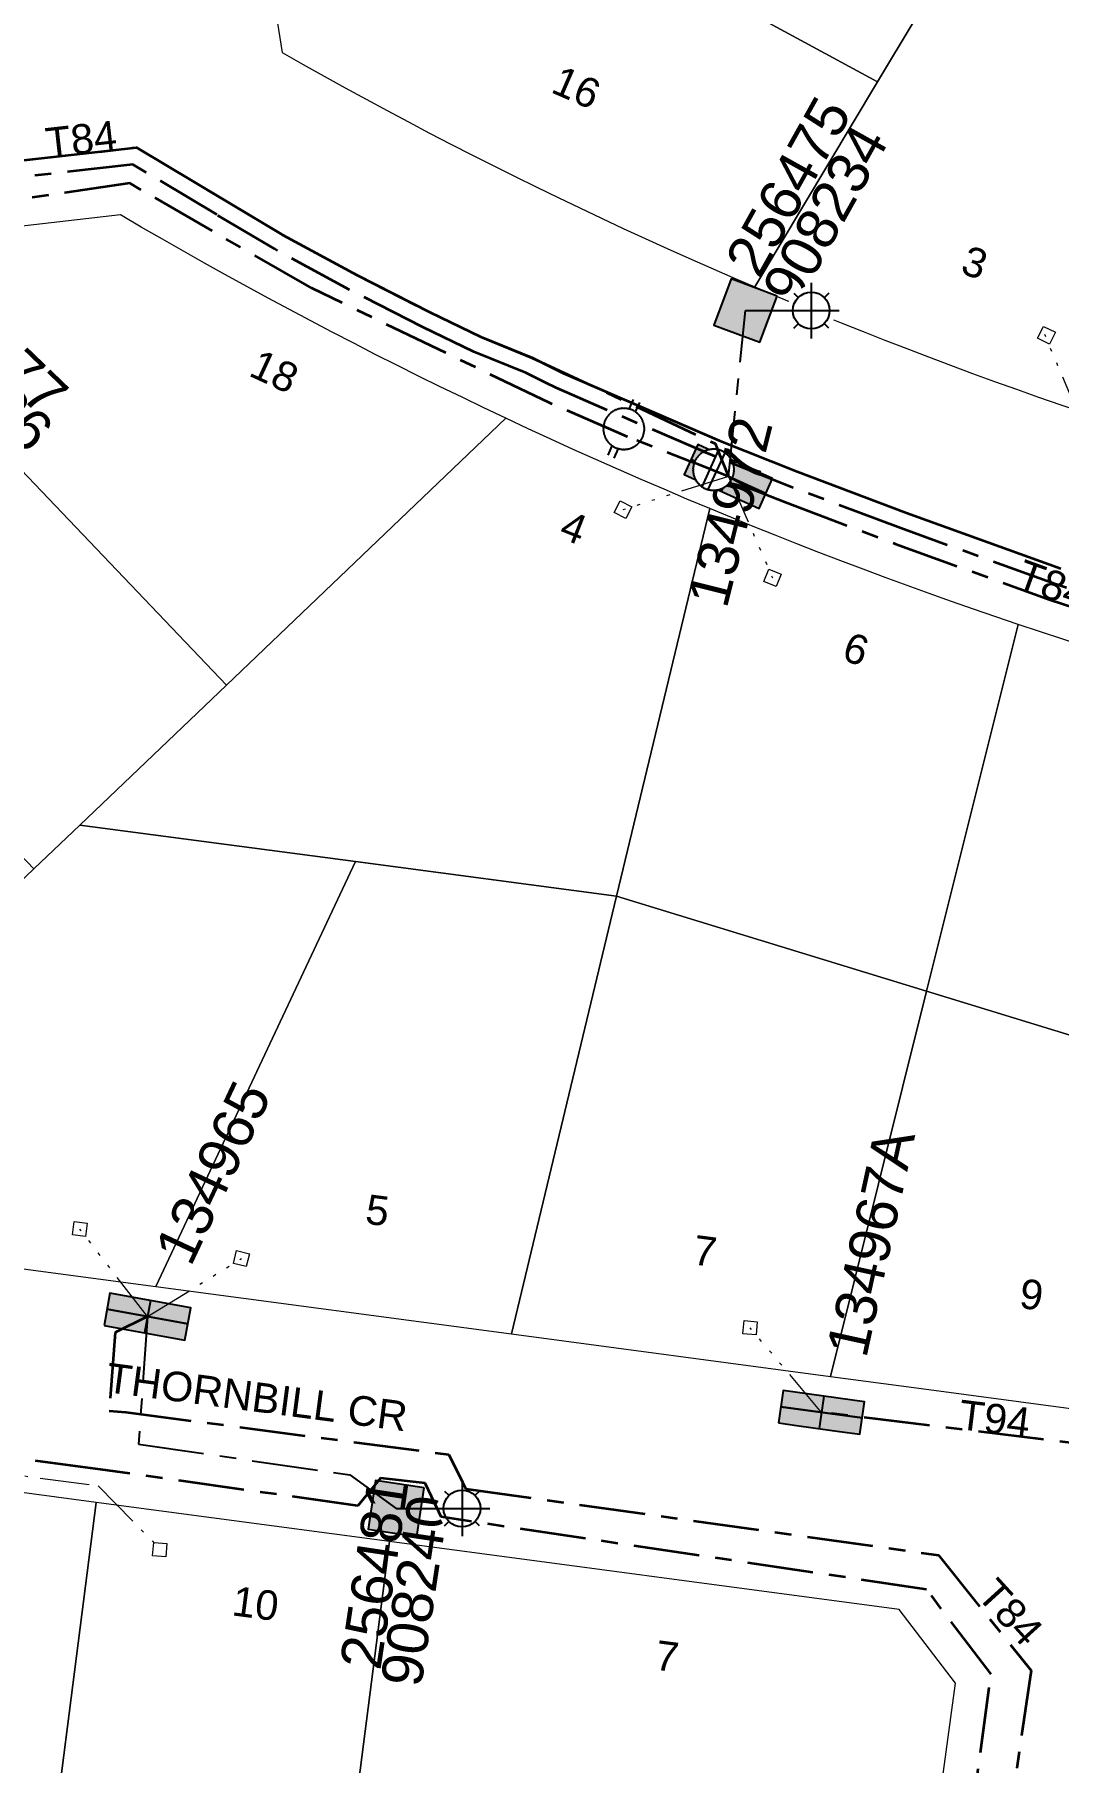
# Model space of a CAD drawing. Header units: metres. Extents: x 264899 to 270320, y 6185871 to 6191197.
# Drawn here: x 268334.2 to 268396.5, y 6186507.3 to 6186612.5 of the extents above; entities that cross this region are included whole.
import ezdxf
from ezdxf.enums import TextEntityAlignment as Align

# ---------------------------------------------------------------- set-up
doc = ezdxf.new("R2010")
doc.units = ezdxf.units.M
doc.linetypes.add('Cable Exist UG', pattern=[7, 4, -1, 1, -1])
doc.linetypes.add('PHANTOMX2', pattern=[6.6, 3, -0.75, 0.2, -0.75, 0.2, -0.75, 0.2, -0.75])
doc.layers.get('0').update_dxf_attribs({"color": 6})
for name, color, linetype, lineweight in [('_User_HV_Exist', 1, 'Continuous', 35), ('_User_LV_Exist', 5, 'Continuous', 35), ('Cadastre Land Parcels_SP_EXT', 118, 'Continuous', 15), ('Cadastre Roads_SP_EXT', 218, 'Continuous', 15), ('Mains_HV_EXT', 13, 'Continuous', 25), ('Mains_LV_EXT', 163, 'Continuous', 25), ('Mains_LV_SL_EXT', 135, 'Continuous', 25), ('Services_SP_EXT', 42, 'PHANTOMX2', 20)]:
    doc.layers.add(name, color=color, linetype=linetype, lineweight=lineweight)
for name, color, linetype in [('Equip_LV_EXT', 7, 'Continuous'), ('Equip_SP_SL_EXT', 7, 'Continuous'), ('SupportsUG_SP_LV_EXT', 7, 'Continuous'), ('SupportsUG_SP_LV_SL_EXT', 7, 'Continuous')]:
    doc.layers.add(name, color=color, linetype=linetype)
doc.layers.get('0').freeze()
doc.styles.add('COLUMN_LABEL', font='arial.ttf', dxfattribs={"height": 2})
doc.styles.add('iecARIAL', font='arial.ttf', dxfattribs={"height": 2})
doc.styles.add('POLE_LABEL', font='arial.ttf', dxfattribs={"height": 2})
doc.styles.add('SL_LABEL', font='arial.ttf', dxfattribs={"height": 2})
doc.styles.get("Standard").update_dxf_attribs({"font": 'arial.ttf'})
doc.linetypes.add('Cable E UG', pattern='A,5,-0.1,["E",Standard,S=1.5,R=0,X=0,Y=-0.75],-1.45', length=6.55)

# ---------------------------------------------------------------- blocks, each defined once
blk = doc.blocks.new('COLUMN_EXT')
blk.add_hatch(color=256).paths.add_polyline_path([(1.5, -1.5), (1.5, 1.5), (-1.5, 1.5), (-1.5, -1.5)])
blk.add_lwpolyline([(1.5, 1.5), (-1.5, 1.5), (-1.5, -1.5), (1.5, -1.5)], close=True)
at = {"flags": 1}
blk.add_attdef('Z', (-1.81, 2.35), '', height=0.2, rotation=180, dxfattribs=at)
at = {"flags": 9}
for tag, p in [('STREETNAME', (-1.81, 1.6)), ('LOCATION', (-1.81, 1.4)), ('SUBURB', (-1.81, 1.8)), ('LEGEND', (-1.81, 1.2)), ('USAGE', (-1.81, 1)), ('NOTES', (-1.81, 2)), ('COLUMN_TYPE', (-1.81, 0.4)), ('OWNED_BY', (-1.81, 0.6)), ('STATE', (-1.81, 0.8))]:
    blk.add_attdef(tag, text='', height=0.2, rotation=180, dxfattribs=at).set_placement(p, align=Align.MIDDLE_LEFT)
for tag, style, p in [('STRUCTURE_PLANT_NUMBER', 'POLE_LABEL', (-1.81, -0.03)), ('STREET_CODE', 'COLUMN_LABEL', (-1.81, 0.2))]:
    blk.add_attdef(tag, text='', height=0.2, rotation=180, dxfattribs=dict(at, style=style)).set_placement(p, align=Align.MIDDLE_LEFT)
at = {"style": 'COLUMN_LABEL', "width": 0.9, "flags": 8}
blk.add_attdef('ASSET_NUM', text='', height=2, rotation=270, dxfattribs=at).set_placement((2, -4), align=Align.MIDDLE_LEFT)
blk = doc.blocks.new('PILLAR_EXT')
blk.add_hatch(color=256).paths.add_polyline_path([(-2.5, 1), (-2.5, -1), (2.5, -1), (2.5, 1)])
for p, q in [((-2.5, 0), (2.5, 0)), ((0, 1), (0, -1))]:
    blk.add_line(p, q)
at = {"ltscale": 10}
blk.add_line((2.5, 0), (-2.5, 0), dxfattribs=at)
blk.add_lwpolyline([(-2.5, -1), (-1.25, -1), (1.25, -1), (2.5, -1), (2.5, 1), (-2.5, 1)], close=True)
at = {"width": 0.9, "flags": 8}
blk.add_attdef('ASSET_NUM', text='', height=2, rotation=90, dxfattribs=at).set_placement((-2, 4), align=Align.MIDDLE_LEFT)
for tag, p, flags in [('OWNED_BY', (0, -0.2), 9), ('STATE', (0, -0.4), 9), ('SUPPORT_TYPE', (0, -0.6), 9), ('USAGE', (0, -0.8), 9), ('LEGEND', (0, -1), 9), ('LOCATION', (0, -1.2), 9), ('STREETNAME', (0, -1.8), 9), ('SUBURB', (0, -2), 1), ('NOTES', (0, -1.4), 9), ('PARENT', (0, -1.6), 9)]:
    blk.add_attdef(tag, p, '', height=0.2, dxfattribs=dict(flags=flags))
blk = doc.blocks.new('SL_LANTERN_EXT')
at = {"flags": 9}
for tag, p in [('LRATECODE', (-7.4, 0)), ('LOUTREACHVOCAB', (-7.2, 0)), ('LOUTREACH', (-7, 0)), ('LANTNUMBER', (-6.6, 0)), ('LNEW', (-6.4, 0)), ('LMASTVOCAB', (-6.2, 0)), ('LMAST', (-6, 0)), ('LLAMPVOCAB', (-5.8, 0)), ('LLAMP', (-5.6, 0)), ('LEXIST', (-5.4, 0)), ('LCHARGE3PERCENT', (-5.2, 0)), ('LCHARGE3', (-5, 0)), ('LCHARGE2PERCENT', (-4.8, 0)), ('LCHARGE2', (-4.6, 0)), ('LCHARGE1PERCENT', (-4.4, 0)), ('LCHARGE1', (-4.2, 0)), ('LCATEGORY', (-4, 0)), ('LBRACKETVOCAB', (-3.8, 0)), ('LBRACKET', (-3.6, 0)), ('LKINGHEIGHT', (-3.4, 0)), ('CREPLACE', (-3.2, 0)), ('CREMOVE', (-3, 0)), ('CNUMBER', (-2.8, 0)), ('CNEW', (-2.6, 0)), ('CEXIST', (-2.4, 0)), ('USAGE', (-2.2, 0)), ('STATE', (-2, 0)), ('OWNED_BY', (-1.8, 0)), ('ORIENTATION', (-1.6, 0)), ('OPERATING_VOLTAGE', (-1.4, 0)), ('NO_PHASES', (-1.2, 0)), ('LANTERN_TYPE', (-1, 0)), ('LANTERN_PURPOSE', (-0.8, 0)), ('CONTROL_TYPE', (-0.6, 0)), ('CONSTRUCTED_VOLTAGE', (-0.4, 0))]:
    blk.add_attdef(tag, text='', height=0.001, rotation=270, dxfattribs=at).set_placement(p, align=Align.MIDDLE_LEFT)
at = {"style": 'SL_LABEL', "flags": 9}
blk.add_attdef('STREET_CODE', text='', height=0.001, rotation=270, dxfattribs=at).set_placement((0, 0), align=Align.MIDDLE_LEFT)
at = {"flags": 1}
blk.add_attdef('Z', (0, 0), '', height=0.001, rotation=270, dxfattribs=at)
at = {"width": 0.9}
blk.add_attdef('LNUMBER', text='', height=1, dxfattribs=at).set_placement((7, -1), align=Align.MIDDLE_LEFT)
at = {"flags": 9}
for tag, p in [('LREMOVE', (0, -7.6)), ('LREPLACE', (0, -7.8)), ('LTYPE', (0, -8)), ('LTYPEVOCAB', (0, -8.2)), ('LEGEND', (0, -8.4)), ('SUBURB', (0, -8.6)), ('STREETNAME', (0, -8.8)), ('LOCATION', (0, -9)), ('NOTES', (0, -9.2)), ('MAINTAINED_BY', (0, -9.86))]:
    blk.add_attdef(tag, text='', height=0.001, dxfattribs=at).set_placement(p, align=Align.MIDDLE_LEFT)
blk.add_attdef('OPERATED_BY', (0, -9.61), '', height=0.001, dxfattribs=at)
blk.add_wipeout([(5.69, 0), (5.06, -1.06), (4, -1.69), (2.94, -1.06), (2.31, 0), (2.94, 1.06), (4, 1.69), (5.06, 1.06)])
for p, q in [((2.94, 1.06), (3.2, 0.8)), ((4, 1.69), (4, 0)), ((5.06, 1.06), (4.8, 0.8)), ((0, 0), (4, 0)), ((2.94, -1.06), (3.2, -0.8)), ((4, 0), (5.69, 0)), ((4, 0), (4, -1.69)), ((5.06, -1.06), (4.8, -0.8))]:
    blk.add_line(p, q)
blk.add_circle((4, 0), 1.12)
blk = doc.blocks.new('CCP_EXT')
at = {"flags": 9}
for tag, p in [('STATE', (0, -1.8)), ('USAGE', (0, -1.2)), ('LEGEND', (0, -1.4)), ('LIFE_SUPPORT', (0, -1.6)), ('NOTES', (0, -2))]:
    blk.add_attdef(tag, text='', height=0.2, dxfattribs=at).set_placement(p, align=Align.MIDDLE_LEFT)
blk.add_wipeout([(0, 0.57), (0.57, 0), (0, -0.57), (-0.57, 0)])
blk.add_lwpolyline([(-0.57, 0), (0, 0.57), (0.57, 0), (0, -0.57), (-0.57, 0)])
at = {"flags": 1}
blk.add_attdef('Z', (0, 0), '', height=0.2, dxfattribs=at)
at = {"flags": 9}
for tag, p in [('CCP_TYPE', (0, 0)), ('CONSTRUCTED_VOLTAGE', (0, -0.2)), ('OPERATING_VOLTAGE', (0, -0.6)), ('ORIENTATION', (0, -0.8)), ('OWNED_BY', (0, -1)), ('NO_PHASES', (0, -0.4))]:
    blk.add_attdef(tag, text='', height=0.2, dxfattribs=at).set_placement(p, align=Align.MIDDLE_LEFT)
blk = doc.blocks.new('LV_UG_LINKS_CLOSED_EXT')
at = {"layer": 'Equip_LV_EXT'}
for tag, flags, p in [('ACTUAL_STATUS', 9, (3, -2)), ('CONSTRUCTED_VOLTAGE', 9, (3, -2.2)), ('OPERATING_VOLTAGE', 9, (3, -2.6)), ('ORIENTATION', 9, (3, -2.8)), ('STATE', 9, (3, -3)), ('SWITCH_TYPE', 9, (3, -3.2)), ('NO_PHASES', 9, (3, -2.4)), ('OWNED_BY', 9, (3, -3.8)), ('OPERATED_BY', 9, (3, -4)), ('USAGE', 9, (3, -3.4)), ('NOTES', 9, (3, -3.6)), ('MAINTAINED_BY', 9, (3, -4.2)), ('TYPE', 9, (3, -4.6)), ('Z', 1, (3, -4.8)), ('NUMBER_OF_PHASES', 9, (3, -4.4))]:
    blk.add_attdef(tag, text='', height=0.2, dxfattribs=dict(at, flags=flags)).set_placement(p, align=Align.MIDDLE_LEFT)
blk.add_wipeout([(4, 1.25), (3.97, 1.25), (3.94, 1.25), (3.91, 1.25), (3.88, 1.24), (3.85, 1.24), (3.82, 1.24), (3.79, 1.23), (3.76, 1.23), (3.73, 1.22), (3.7, 1.21), (3.67, 1.2), (3.64, 1.2), (3.61, 1.19), (3.58, 1.18), (3.55, 1.17), (3.52, 1.15), (3.49, 1.14), (3.47, 1.13), (3.44, 1.12), (3.41, 1.1), (3.38, 1.09), (3.36, 1.07), (3.33, 1.06), (3.31, 1.04), (3.28, 1.02), (3.26, 1), (3.23, 0.99), (3.21, 0.97), (3.18, 0.95), (3.16, 0.93), (3.14, 0.91), (3.12, 0.88), (3.09, 0.86), (3.07, 0.84), (3.05, 0.82), (3.03, 0.79), (3.01, 0.77), (3, 0.74), (2.98, 0.72), (2.96, 0.69), (2.94, 0.67), (2.93, 0.64), (2.91, 0.62), (2.9, 0.59), (2.88, 0.56), (2.87, 0.53), (2.86, 0.51), (2.85, 0.48), (2.83, 0.45), (2.82, 0.42), (2.81, 0.39), (2.8, 0.36), (2.8, 0.33), (2.79, 0.3), (2.78, 0.27), (2.77, 0.24), (2.77, 0.21), (2.76, 0.18), (2.76, 0.15), (2.76, 0.12), (2.75, 0.09), (2.75, 0.06), (2.75, 0.03), (2.75, 0), (2.75, -0.03), (2.75, -0.06), (2.75, -0.09), (2.76, -0.12), (2.76, -0.15), (2.76, -0.18), (2.77, -0.21), (2.77, -0.24), (2.78, -0.27), (2.79, -0.3), (2.8, -0.33), (2.8, -0.36), (2.81, -0.39), (2.82, -0.42), (2.83, -0.45), (2.85, -0.48), (2.86, -0.51), (2.87, -0.53), (2.88, -0.56), (2.9, -0.59), (2.91, -0.62), (2.93, -0.64), (2.94, -0.67), (2.96, -0.69), (2.98, -0.72), (3, -0.74), (3.01, -0.77), (3.03, -0.79), (3.05, -0.82), (3.07, -0.84), (3.09, -0.86), (3.12, -0.88), (3.14, -0.91), (3.16, -0.93), (3.18, -0.95), (3.21, -0.97), (3.23, -0.99), (3.26, -1), (3.28, -1.02), (3.31, -1.04), (3.33, -1.06), (3.36, -1.07), (3.38, -1.09), (3.41, -1.1), (3.44, -1.12), (3.47, -1.13), (3.49, -1.14), (3.52, -1.15), (3.55, -1.17), (3.58, -1.18), (3.61, -1.19), (3.64, -1.2), (3.67, -1.2), (3.7, -1.21), (3.73, -1.22), (3.76, -1.23), (3.79, -1.23), (3.82, -1.24), (3.85, -1.24), (3.88, -1.24), (3.91, -1.25), (3.94, -1.25), (3.97, -1.25), (4, -1.25), (4.03, -1.25), (4.06, -1.25), (4.09, -1.25), (4.12, -1.24), (4.15, -1.24), (4.18, -1.24), (4.21, -1.23), (4.24, -1.23), (4.27, -1.22), (4.3, -1.21), (4.33, -1.2), (4.36, -1.2), (4.39, -1.19), (4.42, -1.18), (4.45, -1.17), (4.48, -1.15), (4.51, -1.14), (4.53, -1.13), (4.56, -1.12), (4.59, -1.1), (4.62, -1.09), (4.64, -1.07), (4.67, -1.06), (4.69, -1.04), (4.72, -1.02), (4.74, -1), (4.77, -0.99), (4.79, -0.97), (4.82, -0.95), (4.84, -0.93), (4.86, -0.91), (4.88, -0.88), (4.91, -0.86), (4.93, -0.84), (4.95, -0.82), (4.97, -0.79), (4.99, -0.77), (5, -0.74), (5.02, -0.72), (5.04, -0.69), (5.06, -0.67), (5.07, -0.64), (5.09, -0.62), (5.1, -0.59), (5.12, -0.56), (5.13, -0.53), (5.14, -0.51), (5.15, -0.48), (5.17, -0.45), (5.18, -0.42), (5.19, -0.39), (5.2, -0.36), (5.2, -0.33), (5.21, -0.3), (5.22, -0.27), (5.23, -0.24), (5.23, -0.21), (5.24, -0.18), (5.24, -0.15), (5.24, -0.12), (5.25, -0.09), (5.25, -0.06), (5.25, -0.03), (5.25, 0), (5.25, 0.03), (5.25, 0.06), (5.25, 0.09), (5.24, 0.12), (5.24, 0.15), (5.24, 0.18), (5.23, 0.21), (5.23, 0.24), (5.22, 0.27), (5.21, 0.3), (5.2, 0.33), (5.2, 0.36), (5.19, 0.39), (5.18, 0.42), (5.17, 0.45), (5.15, 0.48), (5.14, 0.51), (5.13, 0.53), (5.12, 0.56), (5.1, 0.59), (5.09, 0.62), (5.07, 0.64), (5.06, 0.67), (5.04, 0.69), (5.02, 0.72), (5, 0.74), (4.99, 0.77), (4.97, 0.79), (4.95, 0.82), (4.93, 0.84), (4.91, 0.86), (4.88, 0.88), (4.86, 0.91), (4.84, 0.93), (4.82, 0.95), (4.79, 0.97), (4.77, 0.99), (4.74, 1), (4.72, 1.02), (4.69, 1.04), (4.67, 1.06), (4.64, 1.07), (4.62, 1.09), (4.59, 1.1), (4.56, 1.12), (4.53, 1.13), (4.51, 1.14), (4.48, 1.15), (4.45, 1.17), (4.42, 1.18), (4.39, 1.19), (4.36, 1.2), (4.33, 1.2), (4.3, 1.21), (4.27, 1.22), (4.24, 1.23), (4.21, 1.23), (4.18, 1.24), (4.15, 1.24), (4.12, 1.24), (4.09, 1.25), (4.06, 1.25), (4.03, 1.25)]).dxf.layer = 'Equip_LV_EXT'
for p, q in [((3.79, 1.23), (3.79, -1.23)), ((4.21, 1.23), (4.21, -1.23))]:
    blk.add_line(p, q, dxfattribs=at)
at = {"layer": 'Equip_LV_EXT', "flags": 128}
blk.add_lwpolyline([(4, 1.25), (3.97, 1.25), (3.94, 1.25), (3.91, 1.25), (3.88, 1.24), (3.85, 1.24), (3.82, 1.24), (3.79, 1.23), (3.76, 1.23), (3.73, 1.22), (3.7, 1.21), (3.67, 1.2), (3.64, 1.2), (3.61, 1.19), (3.58, 1.18), (3.55, 1.17), (3.52, 1.15), (3.49, 1.14), (3.47, 1.13), (3.44, 1.12), (3.41, 1.1), (3.38, 1.09), (3.36, 1.07), (3.33, 1.06), (3.31, 1.04), (3.28, 1.02), (3.26, 1), (3.23, 0.99), (3.21, 0.97), (3.18, 0.95), (3.16, 0.93), (3.14, 0.91), (3.12, 0.88), (3.09, 0.86), (3.07, 0.84), (3.05, 0.82), (3.03, 0.79), (3.01, 0.77), (3, 0.74), (2.98, 0.72), (2.96, 0.69), (2.94, 0.67), (2.93, 0.64), (2.91, 0.62), (2.9, 0.59), (2.88, 0.56), (2.87, 0.53), (2.86, 0.51), (2.85, 0.48), (2.83, 0.45), (2.82, 0.42), (2.81, 0.39), (2.8, 0.36), (2.8, 0.33), (2.79, 0.3), (2.78, 0.27), (2.77, 0.24), (2.77, 0.21), (2.76, 0.18), (2.76, 0.15), (2.76, 0.12), (2.75, 0.09), (2.75, 0.06), (2.75, 0.03), (2.75, 0), (2.75, -0.03), (2.75, -0.06), (2.75, -0.09), (2.76, -0.12), (2.76, -0.15), (2.76, -0.18), (2.77, -0.21), (2.77, -0.24), (2.78, -0.27), (2.79, -0.3), (2.8, -0.33), (2.8, -0.36), (2.81, -0.39), (2.82, -0.42), (2.83, -0.45), (2.85, -0.48), (2.86, -0.51), (2.87, -0.53), (2.88, -0.56), (2.9, -0.59), (2.91, -0.62), (2.93, -0.64), (2.94, -0.67), (2.96, -0.69), (2.98, -0.72), (3, -0.74), (3.01, -0.77), (3.03, -0.79), (3.05, -0.82), (3.07, -0.84), (3.09, -0.86), (3.12, -0.88), (3.14, -0.91), (3.16, -0.93), (3.18, -0.95), (3.21, -0.97), (3.23, -0.99), (3.26, -1), (3.28, -1.02), (3.31, -1.04), (3.33, -1.06), (3.36, -1.07), (3.38, -1.09), (3.41, -1.1), (3.44, -1.12), (3.47, -1.13), (3.49, -1.14), (3.52, -1.15), (3.55, -1.17), (3.58, -1.18), (3.61, -1.19), (3.64, -1.2), (3.67, -1.2), (3.7, -1.21), (3.73, -1.22), (3.76, -1.23), (3.79, -1.23), (3.82, -1.24), (3.85, -1.24), (3.88, -1.24), (3.91, -1.25), (3.94, -1.25), (3.97, -1.25), (4, -1.25), (4.03, -1.25), (4.06, -1.25), (4.09, -1.25), (4.12, -1.24), (4.15, -1.24), (4.18, -1.24), (4.21, -1.23), (4.24, -1.23), (4.27, -1.22), (4.3, -1.21), (4.33, -1.2), (4.36, -1.2), (4.39, -1.19), (4.42, -1.18), (4.45, -1.17), (4.48, -1.15), (4.51, -1.14), (4.53, -1.13), (4.56, -1.12), (4.59, -1.1), (4.62, -1.09), (4.64, -1.07), (4.67, -1.06), (4.69, -1.04), (4.72, -1.02), (4.74, -1), (4.77, -0.99), (4.79, -0.97), (4.82, -0.95), (4.84, -0.93), (4.86, -0.91), (4.88, -0.88), (4.91, -0.86), (4.93, -0.84), (4.95, -0.82), (4.97, -0.79), (4.99, -0.77), (5, -0.74), (5.02, -0.72), (5.04, -0.69), (5.06, -0.67), (5.07, -0.64), (5.09, -0.62), (5.1, -0.59), (5.12, -0.56), (5.13, -0.53), (5.14, -0.51), (5.15, -0.48), (5.17, -0.45), (5.18, -0.42), (5.19, -0.39), (5.2, -0.36), (5.2, -0.33), (5.21, -0.3), (5.22, -0.27), (5.23, -0.24), (5.23, -0.21), (5.24, -0.18), (5.24, -0.15), (5.24, -0.12), (5.25, -0.09), (5.25, -0.06), (5.25, -0.03), (5.25, 0), (5.25, 0.03), (5.25, 0.06), (5.25, 0.09), (5.24, 0.12), (5.24, 0.15), (5.24, 0.18), (5.23, 0.21), (5.23, 0.24), (5.22, 0.27), (5.21, 0.3), (5.2, 0.33), (5.2, 0.36), (5.19, 0.39), (5.18, 0.42), (5.17, 0.45), (5.15, 0.48), (5.14, 0.51), (5.13, 0.53), (5.12, 0.56), (5.1, 0.59), (5.09, 0.62), (5.07, 0.64), (5.06, 0.67), (5.04, 0.69), (5.02, 0.72), (5, 0.74), (4.99, 0.77), (4.97, 0.79), (4.95, 0.82), (4.93, 0.84), (4.91, 0.86), (4.88, 0.88), (4.86, 0.91), (4.84, 0.93), (4.82, 0.95), (4.79, 0.97), (4.77, 0.99), (4.74, 1), (4.72, 1.02), (4.69, 1.04), (4.67, 1.06), (4.64, 1.07), (4.62, 1.09), (4.59, 1.1), (4.56, 1.12), (4.53, 1.13), (4.51, 1.14), (4.48, 1.15), (4.45, 1.17), (4.42, 1.18), (4.39, 1.19), (4.36, 1.2), (4.33, 1.2), (4.3, 1.21), (4.27, 1.22), (4.24, 1.23), (4.21, 1.23), (4.18, 1.24), (4.15, 1.24), (4.12, 1.24), (4.09, 1.25), (4.06, 1.25), (4.03, 1.25)], close=True, dxfattribs=at)
blk = doc.blocks.new('LV_UG_LINKS_OPEN_EXT')
at = {"layer": 'Equip_LV_EXT'}
for tag, height, flags, p in [('NO_PHASES', 0.167, 9, (3.17, -2)), ('OPERATING_VOLTAGE', 0.2, 9, (3, -2.6)), ('ORIENTATION', 0.2, 9, (3, -2.8)), ('STATE', 0.2, 9, (3, -3)), ('SWITCH_TYPE', 0.2, 9, (3, -3.2)), ('OWNED_BY', 0.2, 9, (3, -3.8)), ('OPERATED_BY', 0.2, 9, (3, -4)), ('USAGE', 0.2, 9, (3, -3.4)), ('NOTES', 0.2, 9, (3, -3.6)), ('MAINTAINED_BY', 0.2, 9, (3, -4.2)), ('TYPE', 0.2, 9, (3, -4.6)), ('Z', 0.2, 1, (3, -4.8)), ('NUMBER_OF_PHASES', 0.2, 9, (3, -4.4))]:
    blk.add_attdef(tag, text='', height=height, dxfattribs=dict(at, flags=flags)).set_placement(p, align=Align.MIDDLE_LEFT)
blk.add_wipeout([(4, 1.25), (3.97, 1.25), (3.94, 1.25), (3.91, 1.25), (3.88, 1.24), (3.85, 1.24), (3.82, 1.24), (3.79, 1.23), (3.76, 1.23), (3.73, 1.22), (3.7, 1.21), (3.67, 1.2), (3.64, 1.2), (3.61, 1.19), (3.58, 1.18), (3.55, 1.17), (3.52, 1.15), (3.49, 1.14), (3.47, 1.13), (3.44, 1.12), (3.41, 1.1), (3.38, 1.09), (3.36, 1.07), (3.33, 1.06), (3.31, 1.04), (3.28, 1.02), (3.26, 1), (3.23, 0.99), (3.21, 0.97), (3.18, 0.95), (3.16, 0.93), (3.14, 0.91), (3.12, 0.88), (3.09, 0.86), (3.07, 0.84), (3.05, 0.82), (3.03, 0.79), (3.01, 0.77), (3, 0.74), (2.98, 0.72), (2.96, 0.69), (2.94, 0.67), (2.93, 0.64), (2.91, 0.62), (2.9, 0.59), (2.88, 0.56), (2.87, 0.53), (2.86, 0.51), (2.85, 0.48), (2.83, 0.45), (2.82, 0.42), (2.81, 0.39), (2.8, 0.36), (2.8, 0.33), (2.79, 0.3), (2.78, 0.27), (2.77, 0.24), (2.77, 0.21), (2.76, 0.18), (2.76, 0.15), (2.76, 0.12), (2.75, 0.09), (2.75, 0.06), (2.75, 0.03), (2.75, 0), (2.75, -0.03), (2.75, -0.06), (2.75, -0.09), (2.76, -0.12), (2.76, -0.15), (2.76, -0.18), (2.77, -0.21), (2.77, -0.24), (2.78, -0.27), (2.79, -0.3), (2.8, -0.33), (2.8, -0.36), (2.81, -0.39), (2.82, -0.42), (2.83, -0.45), (2.85, -0.48), (2.86, -0.51), (2.87, -0.53), (2.88, -0.56), (2.9, -0.59), (2.91, -0.62), (2.93, -0.64), (2.94, -0.67), (2.96, -0.69), (2.98, -0.72), (3, -0.74), (3.01, -0.77), (3.03, -0.79), (3.05, -0.82), (3.07, -0.84), (3.09, -0.86), (3.12, -0.88), (3.14, -0.91), (3.16, -0.93), (3.18, -0.95), (3.21, -0.97), (3.23, -0.99), (3.26, -1), (3.28, -1.02), (3.31, -1.04), (3.33, -1.06), (3.36, -1.07), (3.38, -1.09), (3.41, -1.1), (3.44, -1.12), (3.47, -1.13), (3.49, -1.14), (3.52, -1.15), (3.55, -1.17), (3.58, -1.18), (3.61, -1.19), (3.64, -1.2), (3.67, -1.2), (3.7, -1.21), (3.73, -1.22), (3.76, -1.23), (3.79, -1.23), (3.82, -1.24), (3.85, -1.24), (3.88, -1.24), (3.91, -1.25), (3.94, -1.25), (3.97, -1.25), (4, -1.25), (4.03, -1.25), (4.06, -1.25), (4.09, -1.25), (4.12, -1.24), (4.15, -1.24), (4.18, -1.24), (4.21, -1.23), (4.24, -1.23), (4.27, -1.22), (4.3, -1.21), (4.33, -1.2), (4.36, -1.2), (4.39, -1.19), (4.42, -1.18), (4.45, -1.17), (4.48, -1.15), (4.51, -1.14), (4.53, -1.13), (4.56, -1.12), (4.59, -1.1), (4.62, -1.09), (4.64, -1.07), (4.67, -1.06), (4.69, -1.04), (4.72, -1.02), (4.74, -1), (4.77, -0.99), (4.79, -0.97), (4.82, -0.95), (4.84, -0.93), (4.86, -0.91), (4.88, -0.88), (4.91, -0.86), (4.93, -0.84), (4.95, -0.82), (4.97, -0.79), (4.99, -0.77), (5, -0.74), (5.02, -0.72), (5.04, -0.69), (5.06, -0.67), (5.07, -0.64), (5.09, -0.62), (5.1, -0.59), (5.12, -0.56), (5.13, -0.53), (5.14, -0.51), (5.15, -0.48), (5.17, -0.45), (5.18, -0.42), (5.19, -0.39), (5.2, -0.36), (5.2, -0.33), (5.21, -0.3), (5.22, -0.27), (5.23, -0.24), (5.23, -0.21), (5.24, -0.18), (5.24, -0.15), (5.24, -0.12), (5.25, -0.09), (5.25, -0.06), (5.25, -0.03), (5.25, 0), (5.25, 0.03), (5.25, 0.06), (5.25, 0.09), (5.24, 0.12), (5.24, 0.15), (5.24, 0.18), (5.23, 0.21), (5.23, 0.24), (5.22, 0.27), (5.21, 0.3), (5.2, 0.33), (5.2, 0.36), (5.19, 0.39), (5.18, 0.42), (5.17, 0.45), (5.15, 0.48), (5.14, 0.51), (5.13, 0.53), (5.12, 0.56), (5.1, 0.59), (5.09, 0.62), (5.07, 0.64), (5.06, 0.67), (5.04, 0.69), (5.02, 0.72), (5, 0.74), (4.99, 0.77), (4.97, 0.79), (4.95, 0.82), (4.93, 0.84), (4.91, 0.86), (4.88, 0.88), (4.86, 0.91), (4.84, 0.93), (4.82, 0.95), (4.79, 0.97), (4.77, 0.99), (4.74, 1), (4.72, 1.02), (4.69, 1.04), (4.67, 1.06), (4.64, 1.07), (4.62, 1.09), (4.59, 1.1), (4.56, 1.12), (4.53, 1.13), (4.51, 1.14), (4.48, 1.15), (4.45, 1.17), (4.42, 1.18), (4.39, 1.19), (4.36, 1.2), (4.33, 1.2), (4.3, 1.21), (4.27, 1.22), (4.24, 1.23), (4.21, 1.23), (4.18, 1.24), (4.15, 1.24), (4.12, 1.24), (4.09, 1.25), (4.06, 1.25), (4.03, 1.25)]).dxf.layer = 'Equip_LV_EXT'
for p, q in [((3.79, 1.86), (3.79, 1.23)), ((4.21, 1.86), (4.21, 1.23)), ((3.79, -1.23), (3.79, -1.86)), ((4.21, -1.23), (4.21, -1.86))]:
    blk.add_line(p, q, dxfattribs=at)
at = {"layer": 'Equip_LV_EXT', "flags": 128}
blk.add_lwpolyline([(4, 1.25), (3.97, 1.25), (3.94, 1.25), (3.91, 1.25), (3.88, 1.24), (3.85, 1.24), (3.82, 1.24), (3.79, 1.23), (3.76, 1.23), (3.73, 1.22), (3.7, 1.21), (3.67, 1.2), (3.64, 1.2), (3.61, 1.19), (3.58, 1.18), (3.55, 1.17), (3.52, 1.15), (3.49, 1.14), (3.47, 1.13), (3.44, 1.12), (3.41, 1.1), (3.38, 1.09), (3.36, 1.07), (3.33, 1.06), (3.31, 1.04), (3.28, 1.02), (3.26, 1), (3.23, 0.99), (3.21, 0.97), (3.18, 0.95), (3.16, 0.93), (3.14, 0.91), (3.12, 0.88), (3.09, 0.86), (3.07, 0.84), (3.05, 0.82), (3.03, 0.79), (3.01, 0.77), (3, 0.74), (2.98, 0.72), (2.96, 0.69), (2.94, 0.67), (2.93, 0.64), (2.91, 0.62), (2.9, 0.59), (2.88, 0.56), (2.87, 0.53), (2.86, 0.51), (2.85, 0.48), (2.83, 0.45), (2.82, 0.42), (2.81, 0.39), (2.8, 0.36), (2.8, 0.33), (2.79, 0.3), (2.78, 0.27), (2.77, 0.24), (2.77, 0.21), (2.76, 0.18), (2.76, 0.15), (2.76, 0.12), (2.75, 0.09), (2.75, 0.06), (2.75, 0.03), (2.75, 0), (2.75, -0.03), (2.75, -0.06), (2.75, -0.09), (2.76, -0.12), (2.76, -0.15), (2.76, -0.18), (2.77, -0.21), (2.77, -0.24), (2.78, -0.27), (2.79, -0.3), (2.8, -0.33), (2.8, -0.36), (2.81, -0.39), (2.82, -0.42), (2.83, -0.45), (2.85, -0.48), (2.86, -0.51), (2.87, -0.53), (2.88, -0.56), (2.9, -0.59), (2.91, -0.62), (2.93, -0.64), (2.94, -0.67), (2.96, -0.69), (2.98, -0.72), (3, -0.74), (3.01, -0.77), (3.03, -0.79), (3.05, -0.82), (3.07, -0.84), (3.09, -0.86), (3.12, -0.88), (3.14, -0.91), (3.16, -0.93), (3.18, -0.95), (3.21, -0.97), (3.23, -0.99), (3.26, -1), (3.28, -1.02), (3.31, -1.04), (3.33, -1.06), (3.36, -1.07), (3.38, -1.09), (3.41, -1.1), (3.44, -1.12), (3.47, -1.13), (3.49, -1.14), (3.52, -1.15), (3.55, -1.17), (3.58, -1.18), (3.61, -1.19), (3.64, -1.2), (3.67, -1.2), (3.7, -1.21), (3.73, -1.22), (3.76, -1.23), (3.79, -1.23), (3.82, -1.24), (3.85, -1.24), (3.88, -1.24), (3.91, -1.25), (3.94, -1.25), (3.97, -1.25), (4, -1.25), (4.03, -1.25), (4.06, -1.25), (4.09, -1.25), (4.12, -1.24), (4.15, -1.24), (4.18, -1.24), (4.21, -1.23), (4.24, -1.23), (4.27, -1.22), (4.3, -1.21), (4.33, -1.2), (4.36, -1.2), (4.39, -1.19), (4.42, -1.18), (4.45, -1.17), (4.48, -1.15), (4.51, -1.14), (4.53, -1.13), (4.56, -1.12), (4.59, -1.1), (4.62, -1.09), (4.64, -1.07), (4.67, -1.06), (4.69, -1.04), (4.72, -1.02), (4.74, -1), (4.77, -0.99), (4.79, -0.97), (4.82, -0.95), (4.84, -0.93), (4.86, -0.91), (4.88, -0.88), (4.91, -0.86), (4.93, -0.84), (4.95, -0.82), (4.97, -0.79), (4.99, -0.77), (5, -0.74), (5.02, -0.72), (5.04, -0.69), (5.06, -0.67), (5.07, -0.64), (5.09, -0.62), (5.1, -0.59), (5.12, -0.56), (5.13, -0.53), (5.14, -0.51), (5.15, -0.48), (5.17, -0.45), (5.18, -0.42), (5.19, -0.39), (5.2, -0.36), (5.2, -0.33), (5.21, -0.3), (5.22, -0.27), (5.23, -0.24), (5.23, -0.21), (5.24, -0.18), (5.24, -0.15), (5.24, -0.12), (5.25, -0.09), (5.25, -0.06), (5.25, -0.03), (5.25, 0), (5.25, 0.03), (5.25, 0.06), (5.25, 0.09), (5.24, 0.12), (5.24, 0.15), (5.24, 0.18), (5.23, 0.21), (5.23, 0.24), (5.22, 0.27), (5.21, 0.3), (5.2, 0.33), (5.2, 0.36), (5.19, 0.39), (5.18, 0.42), (5.17, 0.45), (5.15, 0.48), (5.14, 0.51), (5.13, 0.53), (5.12, 0.56), (5.1, 0.59), (5.09, 0.62), (5.07, 0.64), (5.06, 0.67), (5.04, 0.69), (5.02, 0.72), (5, 0.74), (4.99, 0.77), (4.97, 0.79), (4.95, 0.82), (4.93, 0.84), (4.91, 0.86), (4.88, 0.88), (4.86, 0.91), (4.84, 0.93), (4.82, 0.95), (4.79, 0.97), (4.77, 0.99), (4.74, 1), (4.72, 1.02), (4.69, 1.04), (4.67, 1.06), (4.64, 1.07), (4.62, 1.09), (4.59, 1.1), (4.56, 1.12), (4.53, 1.13), (4.51, 1.14), (4.48, 1.15), (4.45, 1.17), (4.42, 1.18), (4.39, 1.19), (4.36, 1.2), (4.33, 1.2), (4.3, 1.21), (4.27, 1.22), (4.24, 1.23), (4.21, 1.23), (4.18, 1.24), (4.15, 1.24), (4.12, 1.24), (4.09, 1.25), (4.06, 1.25), (4.03, 1.25)], close=True, dxfattribs=at)
at = {"layer": 'Equip_LV_EXT', "flags": 9}
for tag, p in [('ACTUAL_STATUS', (3.17, -1.67)), ('CONSTRUCTED_VOLTAGE', (3.17, -1.83))]:
    blk.add_attdef(tag, text='', height=0.167, dxfattribs=at).set_placement(p, align=Align.MIDDLE_LEFT)

msp = doc.modelspace()

# ---------------------------------------------------------------- linework, layer by layer
at = {"layer": '_User_LV_Exist', "linetype": 'Cable Exist UG'}
msp.add_lwpolyline([(268402.58, 6186526.1), (268382.11, 6186528.6)], dxfattribs=at)
at = {"layer": 'Cadastre Land Parcels_SP_EXT', "linetype": 'Continuous'}
for points in [[(268394.27, 6186624.17), (268384.87, 6186628.61), (268367.5, 6186638.26), (268359.16, 6186628.3), (268356.51, 6186625.33), (268385.53, 6186609.59), (268394.27, 6186624.17)], [(268410.28, 6186617.04), (268402.84, 6186620.13), (268394.27, 6186624.17), (268385.53, 6186609.59), (268378.05, 6186597.11), (268379.37, 6186596.55), (268380.68, 6186596), (268382, 6186595.46), (268383.32, 6186594.92), (268384.65, 6186594.4), (268385.97, 6186593.87), (268387.3, 6186593.36), (268388.63, 6186592.85), (268389.97, 6186592.35), (268391.3, 6186591.85), (268392.64, 6186591.36), (268393.99, 6186590.88), (268395.33, 6186590.4), (268396.68, 6186589.94), (268398.03, 6186589.48), (268410.28, 6186617.04)], [(268362.89, 6186589.12), (268361.56, 6186589.75), (268360.23, 6186590.39), (268358.91, 6186591.03), (268357.59, 6186591.68), (268356.27, 6186592.34), (268354.95, 6186593), (268353.64, 6186593.68), (268352.33, 6186594.35), (268351.03, 6186595.04), (268349.72, 6186595.73), (268348.43, 6186596.42), (268347.13, 6186597.13), (268345.84, 6186597.84), (268344.55, 6186598.55), (268343.27, 6186599.28), (268341.99, 6186600.01), (268340.71, 6186600.74), (268339.44, 6186601.49), (268333.11, 6186600.77), (268325.86, 6186593.85), (268345.89, 6186572.87), (268362.89, 6186589.12)], [(268336.97, 6186564.35), (268345.89, 6186572.87), (268325.86, 6186593.85), (268314.14, 6186582.65), (268334.17, 6186561.68), (268336.97, 6186564.35)], [(268375.31, 6186583.62), (268373.92, 6186584.2), (268372.53, 6186584.79), (268371.14, 6186585.39), (268369.76, 6186585.99), (268368.38, 6186586.6), (268367, 6186587.22), (268365.63, 6186587.85), (268364.26, 6186588.48), (268362.89, 6186589.12), (268345.89, 6186572.87), (268336.97, 6186564.35), (268353.74, 6186562.13), (268369.64, 6186560.03), (268375.31, 6186583.62)], [(268394.09, 6186576.56), (268392.73, 6186577.02), (268391.37, 6186577.49), (268390.02, 6186577.96), (268388.67, 6186578.45), (268387.32, 6186578.93), (268385.98, 6186579.43), (268384.64, 6186579.93), (268383.3, 6186580.44), (268381.96, 6186580.95), (268380.62, 6186581.47), (268379.29, 6186582), (268377.96, 6186582.53), (268376.63, 6186583.07), (268375.31, 6186583.62), (268369.64, 6186560.03), (268388.51, 6186554.24), (268394.09, 6186576.56)], [(268413.31, 6186570.8), (268411.92, 6186571.16), (268410.54, 6186571.54), (268409.16, 6186571.92), (268407.78, 6186572.31), (268406.4, 6186572.7), (268405.02, 6186573.11), (268403.65, 6186573.51), (268402.27, 6186573.93), (268400.9, 6186574.35), (268399.54, 6186574.78), (268398.17, 6186575.22), (268396.81, 6186575.66), (268395.44, 6186576.11), (268394.09, 6186576.56), (268388.51, 6186554.24), (268407.91, 6186548.29), (268413.31, 6186570.8)], [(268353.74, 6186562.13), (268336.97, 6186564.35), (268334.17, 6186561.68), (268322.46, 6186550.49), (268311.73, 6186540.24), (268341.6, 6186536.26), (268353.74, 6186562.13)], [(268369.64, 6186560.03), (268353.74, 6186562.13), (268341.6, 6186536.26), (268363.24, 6186533.38), (268369.64, 6186560.03)], [(268388.51, 6186554.24), (268369.64, 6186560.03), (268363.24, 6186533.38), (268382.66, 6186530.79), (268388.51, 6186554.24)], [(268407.91, 6186548.29), (268388.51, 6186554.24), (268382.66, 6186530.79), (268388.04, 6186530.07), (268403.06, 6186528.06), (268407.91, 6186548.29)], [(268337.97, 6186523.12), (268320.12, 6186525.5), (268316.38, 6186496.33), (268334.25, 6186494.09), (268337.97, 6186523.12)], [(268353.93, 6186506.03), (268355.82, 6186520.74), (268337.97, 6186523.12), (268334.25, 6186494.09), (268352.11, 6186491.84), (268353.93, 6186506.03)], [(268390.27, 6186512.11), (268386.84, 6186516.6), (268355.82, 6186520.74), (268353.93, 6186506.03), (268388.79, 6186501.21), (268390.27, 6186512.11)]]:
    msp.add_lwpolyline(points, close=True, dxfattribs=at)
msp.add_lwpolyline([(268348.5, 6186616.37), (268349.29, 6186611.38), (268350.56, 6186610.66), (268351.84, 6186609.95), (268353.12, 6186609.24), (268354.4, 6186608.54), (268355.68, 6186607.85), (268356.97, 6186607.16), (268358.26, 6186606.48), (268359.56, 6186605.81), (268360.86, 6186605.14), (268362.16, 6186604.48), (268363.47, 6186603.83), (268364.78, 6186603.19), (268366.09, 6186602.55), (268367.41, 6186601.92), (268368.73, 6186601.29), (268370.05, 6186600.67), (268371.38, 6186600.06), (268372.71, 6186599.46), (268374.04, 6186598.86), (268375.37, 6186598.27), (268376.71, 6186597.69), (268378.05, 6186597.11), (268385.53, 6186609.59), (268385.53, 6186609.59), (268356.51, 6186625.33)], dxfattribs=at)
at = {"layer": 'Mains_LV_EXT', "linetype": 'Cable Exist UG'}
msp.add_lwpolyline([(268402.58, 6186526.1), (268382.11, 6186528.6)], dxfattribs=at)

# ---------------------------------------------------------------- block references
at = {"layer": 'SupportsUG_SP_LV_EXT'}
ref = msp.add_blockref('PILLAR_EXT', (268376.45, 6186585.57), dxfattribs=dict(at, rotation=155.4622717984481))
ref.add_attrib('ASSET_NUM', '134972', dxfattribs={"layer": '0', "height": 2.5, "rotation": 75.9555, "style": 'iecARIAL'}).set_placement((268377.95, 6186589.07), align=Align.MIDDLE_RIGHT)
ref = msp.add_blockref('PILLAR_EXT', (268341.08, 6186534.43), dxfattribs=dict(at, rotation=349.6336771769082))
ref.add_attrib('ASSET_NUM', '134965', dxfattribs={"layer": '0', "height": 2.5, "rotation": 64.8115, "style": 'iecARIAL'}).set_placement((268342.58, 6186537.93), align=Align.MIDDLE_LEFT)
ref = msp.add_blockref('PILLAR_EXT', (268382.11, 6186528.6), dxfattribs=dict(at, rotation=352.0928375025829))
ref.add_attrib('ASSET_NUM', '134967A', dxfattribs={"layer": '0', "height": 2.5, "rotation": 77.6367, "style": 'iecARIAL'}).set_placement((268383.61, 6186532.1), align=Align.MIDDLE_LEFT)
at = {"layer": 'SupportsUG_SP_LV_SL_EXT'}
ref = msp.add_blockref('COLUMN_EXT', (268377.49, 6186595.67), dxfattribs=dict(at, rotation=339.4439550068128))
ref.add_attrib('ASSET_NUM', '908234', dxfattribs={"layer": '0', "height": 2.5, "rotation": 60.8759, "style": 'COLUMN_LABEL'}).set_placement((268379.49, 6186596.42), align=Align.MIDDLE_LEFT)
ref = msp.add_blockref('COLUMN_EXT', (268324.29, 6186595.1), dxfattribs=dict(at, rotation=219.970926271627))
ref.add_attrib('ASSET_NUM', '908236', dxfattribs={"layer": '0', "height": 2.5, "rotation": 316.0809, "style": 'COLUMN_LABEL'}).set_placement((268326.29, 6186595.85), align=Align.MIDDLE_LEFT)
ref = msp.add_blockref('COLUMN_EXT', (268356.23, 6186522.75), dxfattribs=dict(at, rotation=351.4481696759196))
ref.add_attrib('ASSET_NUM', '908240', dxfattribs={"layer": '0', "height": 2.5, "rotation": 81.4482, "style": 'COLUMN_LABEL'}).set_placement((268358.23, 6186523.5), align=Align.MIDDLE_RIGHT)

# ---------------------------------------------------------------- texts
at = {"layer": 'Cadastre Land Parcels_SP_EXT'}
for s, rotation, p in [('16', 336.5508, (268365.56, 6186608.99)), ('3', 341.1899, (268390.49, 6186597.97)), ('18', 335.2365, (268347.17, 6186591.74)), ('4', 338.5994, (268366.05, 6186581.88)), ('6', 341.5864, (268383.27, 6186574.43)), ('5', 352.5071, (268354.28, 6186540.1)), ('7', 352.5062, (268374.21, 6186537.62)), ('9', 352.5052, (268394.09, 6186534.97)), ('10', 352.507, (268346.16, 6186516.25)), ('7', 352.5062, (268371.9, 6186512.95))]:
    msp.add_text(s, height=1.8, rotation=rotation, dxfattribs=at).set_placement(p)
at = {"layer": 'Cadastre Roads_SP_EXT'}
msp.add_text('THORNBILL CR', height=1.8, rotation=352.5243, dxfattribs=at).set_placement((268338.49, 6186529.84))
at = {"layer": 'Mains_LV_EXT'}
for s, rotation, p in [('T84', 6.4431, (268334.99, 6186604.98)), ('T84', 340.1261, (268393.85, 6186578.86)), ('T94', 353.0206, (268390.39, 6186527.59)), ('T84', 312.2994, (268391.49, 6186517.43))]:
    msp.add_text(s, height=1.8, rotation=rotation, dxfattribs=at).set_placement(p)

# ---------------------------------------------------------------- next in the draw order: block references
at = {"layer": 'Equip_LV_EXT', "rotation": 155.4622717984481}
for name, p in [('LV_UG_LINKS_OPEN_EXT', (268373.72, 6186586.81)), ('LV_UG_LINKS_CLOSED_EXT', (268379.18, 6186584.32))]:
    msp.add_blockref(name, p, dxfattribs=at)
at = {"layer": 'Equip_SP_SL_EXT'}
ref = msp.add_blockref('SL_LANTERN_EXT', (268377.49, 6186595.67), dxfattribs=at)
ref.add_attrib('ASSET_NUM', '256475', dxfattribs={"layer": '0', "height": 2.5, "rotation": 60.8759, "style": 'iecARIAL'}).set_placement((268378.99, 6186597.17), align=Align.BOTTOM_LEFT)
ref = msp.add_blockref('SL_LANTERN_EXT', (268324.29, 6186595.1), dxfattribs=at)
ref.add_attrib('ASSET_NUM', '256477', dxfattribs={"layer": '0', "height": 2.5, "rotation": 316.0809, "style": 'iecARIAL'}).set_placement((268325.79, 6186596.6), align=Align.BOTTOM_LEFT)
ref = msp.add_blockref('SL_LANTERN_EXT', (268356.23, 6186522.75), dxfattribs=at)
ref.add_attrib('ASSET_NUM', '256481', dxfattribs={"layer": '0', "height": 2.5, "rotation": 81.4482, "style": 'iecARIAL'}).set_placement((268357.73, 6186524.25), align=Align.BOTTOM_RIGHT)
at = {"layer": 'Services_SP_EXT'}
for p, rotation in [((268395.81, 6186594.17), 288.0834453157599), ((268370.03, 6186583.55), 17.46227131892952), ((268379.13, 6186579.4), 113.4622714030269), ((268336.97, 6186539.76), 307.6336774630598), ((268346.8, 6186537.96), 211.6336773096952), ((268377.77, 6186533.75), 310.0928371472564), ((268341.83, 6186520.24), 130.3645366849062)]:
    msp.add_blockref('CCP_EXT', p, dxfattribs=dict(at, rotation=rotation))

# ---------------------------------------------------------------- next in the draw order: linework, layer by layer
at = {"layer": '_User_HV_Exist', "linetype": 'Cable Exist UG'}
msp.add_lwpolyline([(268401.78, 6186577.25), (268396.35, 6186579.02), (268386.94, 6186582.42), (268380.28, 6186584.93), (268375.49, 6186586.84), (268365.96, 6186590.96), (268365.33, 6186591.27), (268365.33, 6186591.27), (268364.11, 6186591.88), (268360.96, 6186593.16), (268357.84, 6186594.67), (268353.39, 6186596.93), (268348.81, 6186599.42), (268345.3, 6186601.51), (268340.2, 6186604.56), (268332.86, 6186603.74), (268332.86, 6186603.74), (268331.9, 6186603.42), (268321.63, 6186611.81), (268321.51, 6186617.18)], dxfattribs=at)
at = {"layer": '_User_HV_Exist', "linetype": 'Cable E UG'}
msp.add_lwpolyline([(268322.52, 6186616.77), (268322.62, 6186612.29), (268332.11, 6186604.54), (268332.65, 6186604.72), (268340.42, 6186605.6), (268345.81, 6186602.37), (268349.31, 6186600.29), (268353.85, 6186597.82), (268358.28, 6186595.57), (268361.37, 6186594.07), (268364.53, 6186592.79), (268365.77, 6186592.16), (268366.38, 6186591.87), (268375.88, 6186587.76), (268380.64, 6186585.87), (268387.28, 6186583.36), (268396.68, 6186579.96)], dxfattribs=at)
at = {"layer": '_User_LV_Exist', "linetype": 'Cable Exist UG'}
for points in [[(268376.45, 6186585.57), (268370.31, 6186587.99), (268370.31, 6186587.99), (268365.55, 6186590.05), (268351.08, 6186597.03), (268340, 6186603.42), (268331.45, 6186602.18), (268321.44, 6186610.33), (268320.88, 6186618.29), (268324.26, 6186621.56), (268324.86, 6186621.98), (268326.98, 6186621.02), (268335.37, 6186622.1), (268350.95, 6186639.61), (268350.5, 6186642.75)], [(268312.82, 6186584.2), (268312.65, 6186586.66), (268312.65, 6186586.66), (268324.4, 6186597.88), (268331.99, 6186604.71), (268333.2, 6186604.78), (268333.2, 6186604.78), (268340.42, 6186605.6), (268345.81, 6186602.37), (268349.31, 6186600.29), (268353.85, 6186597.82), (268358.28, 6186595.57), (268361.37, 6186594.07), (268364.49, 6186592.8), (268375.65, 6186587.57), (268376.45, 6186585.57)], [(268376.45, 6186585.57), (268377.59, 6186584.93), (268377.59, 6186584.93), (268379.92, 6186584), (268386.59, 6186581.48), (268396.03, 6186578.07), (268401.48, 6186576.29), (268411.58, 6186573.31), (268413.96, 6186572.55)], [(268341.08, 6186534.43), (268339.12, 6186533.46), (268338.75, 6186528.69), (268339.76, 6186528.61), (268339.76, 6186528.61), (268359.42, 6186526.03), (268359.42, 6186526.03), (268360.46, 6186523.95), (268389.23, 6186519.91), (268394.87, 6186512.88), (268391.59, 6186490.32), (268389.02, 6186487.63)], [(268399.83, 6186447.3), (268396.25, 6186447.67), (268392.03, 6186455.83), (268387.18, 6186456.33), (268387.45, 6186461.01), (268387.45, 6186461.01), (268388.83, 6186471.13), (268391.11, 6186488.68), (268389.39, 6186490.07), (268390.85, 6186500.95), (268392.44, 6186512.67), (268388.51, 6186517.82), (268358.96, 6186522.23), (268357.99, 6186524.29), (268355.26, 6186524.6), (268353.88, 6186522.91), (268353.88, 6186522.91), (268338.23, 6186525.12), (268321.26, 6186527.39), (268320.4, 6186527.29)]]:
    msp.add_lwpolyline(points, dxfattribs=at)
at = {"layer": 'Mains_HV_EXT', "linetype": 'Cable Exist UG'}
msp.add_lwpolyline([(268401.78, 6186577.25), (268396.35, 6186579.02), (268386.94, 6186582.42), (268380.28, 6186584.93), (268375.49, 6186586.84), (268365.96, 6186590.96), (268365.33, 6186591.27), (268365.33, 6186591.27), (268364.11, 6186591.88), (268360.96, 6186593.16), (268357.84, 6186594.67), (268353.39, 6186596.93), (268348.81, 6186599.42), (268345.3, 6186601.51), (268340.2, 6186604.56), (268332.86, 6186603.74), (268332.86, 6186603.74), (268331.9, 6186603.42), (268321.63, 6186611.81), (268321.51, 6186617.18)], dxfattribs=at)
at = {"layer": 'Mains_HV_EXT', "linetype": 'Cable E UG'}
msp.add_lwpolyline([(268322.52, 6186616.77), (268322.62, 6186612.29), (268332.11, 6186604.54), (268332.65, 6186604.72), (268340.42, 6186605.6), (268345.81, 6186602.37), (268349.31, 6186600.29), (268353.85, 6186597.82), (268358.28, 6186595.57), (268361.37, 6186594.07), (268364.53, 6186592.79), (268365.77, 6186592.16), (268366.38, 6186591.87), (268375.88, 6186587.76), (268380.64, 6186585.87), (268387.28, 6186583.36), (268396.68, 6186579.96)], dxfattribs=at)
at = {"layer": 'Mains_LV_EXT', "linetype": 'Cable Exist UG'}
for points in [[(268376.45, 6186585.57), (268370.31, 6186587.99), (268370.31, 6186587.99), (268365.55, 6186590.05), (268351.08, 6186597.03), (268340, 6186603.42), (268331.45, 6186602.18), (268321.44, 6186610.33), (268320.88, 6186618.29), (268324.26, 6186621.56), (268324.86, 6186621.98), (268326.98, 6186621.02), (268335.37, 6186622.1), (268350.95, 6186639.61), (268350.5, 6186642.75)], [(268312.82, 6186584.2), (268312.65, 6186586.66), (268312.65, 6186586.66), (268324.4, 6186597.88), (268331.99, 6186604.71), (268333.2, 6186604.78), (268333.2, 6186604.78), (268340.42, 6186605.6), (268345.81, 6186602.37), (268349.31, 6186600.29), (268353.85, 6186597.82), (268358.28, 6186595.57), (268361.37, 6186594.07), (268364.49, 6186592.8), (268375.65, 6186587.57), (268376.45, 6186585.57)], [(268376.45, 6186585.57), (268377.59, 6186584.93), (268377.59, 6186584.93), (268379.92, 6186584), (268386.59, 6186581.48), (268396.03, 6186578.07), (268401.48, 6186576.29), (268411.58, 6186573.31), (268413.96, 6186572.55)], [(268341.08, 6186534.43), (268339.12, 6186533.46), (268338.75, 6186528.69), (268339.76, 6186528.61), (268339.76, 6186528.61), (268359.42, 6186526.03), (268359.42, 6186526.03), (268360.46, 6186523.95), (268389.23, 6186519.91), (268394.87, 6186512.88), (268391.59, 6186490.32), (268389.02, 6186487.63)], [(268399.83, 6186447.3), (268396.25, 6186447.67), (268392.03, 6186455.83), (268387.18, 6186456.33), (268387.45, 6186461.01), (268387.45, 6186461.01), (268388.83, 6186471.13), (268391.11, 6186488.68), (268389.39, 6186490.07), (268390.85, 6186500.95), (268392.44, 6186512.67), (268388.51, 6186517.82), (268358.96, 6186522.23), (268357.99, 6186524.29), (268355.26, 6186524.6), (268353.88, 6186522.91), (268353.88, 6186522.91), (268338.23, 6186525.12), (268321.26, 6186527.39), (268320.4, 6186527.29)]]:
    msp.add_lwpolyline(points, dxfattribs=at)
at = {"layer": 'Mains_LV_SL_EXT', "linetype": 'Cable Exist UG'}
for points in [[(268376.45, 6186585.57), (268377.49, 6186595.67)], [(268341.08, 6186534.43), (268340.54, 6186526.67), (268353.4, 6186524.79), (268356.23, 6186522.75)]]:
    msp.add_lwpolyline(points, dxfattribs=at)
at = {"layer": 'Services_SP_EXT'}
for points in [[(268416.37, 6186582.15), (268415.51, 6186583.63), (268414.3, 6186583.98), (268414.3, 6186583.98), (268397.97, 6186588.86), (268395.7, 6186594.22)], [(268376.45, 6186585.57), (268370.03, 6186583.55)], [(268376.45, 6186585.57), (268379.13, 6186579.4)], [(268341.08, 6186534.43), (268336.97, 6186539.76)], [(268341.08, 6186534.43), (268346.8, 6186537.96)], [(268382.11, 6186528.6), (268377.77, 6186533.75)], [(268320.4, 6186527.29), (268321.03, 6186526.31), (268321.47, 6186526.35), (268321.47, 6186526.35), (268338.09, 6186524.13), (268341.83, 6186520.3)]]:
    msp.add_lwpolyline(points, dxfattribs=at)

doc.saveas('drawing.dxf')
